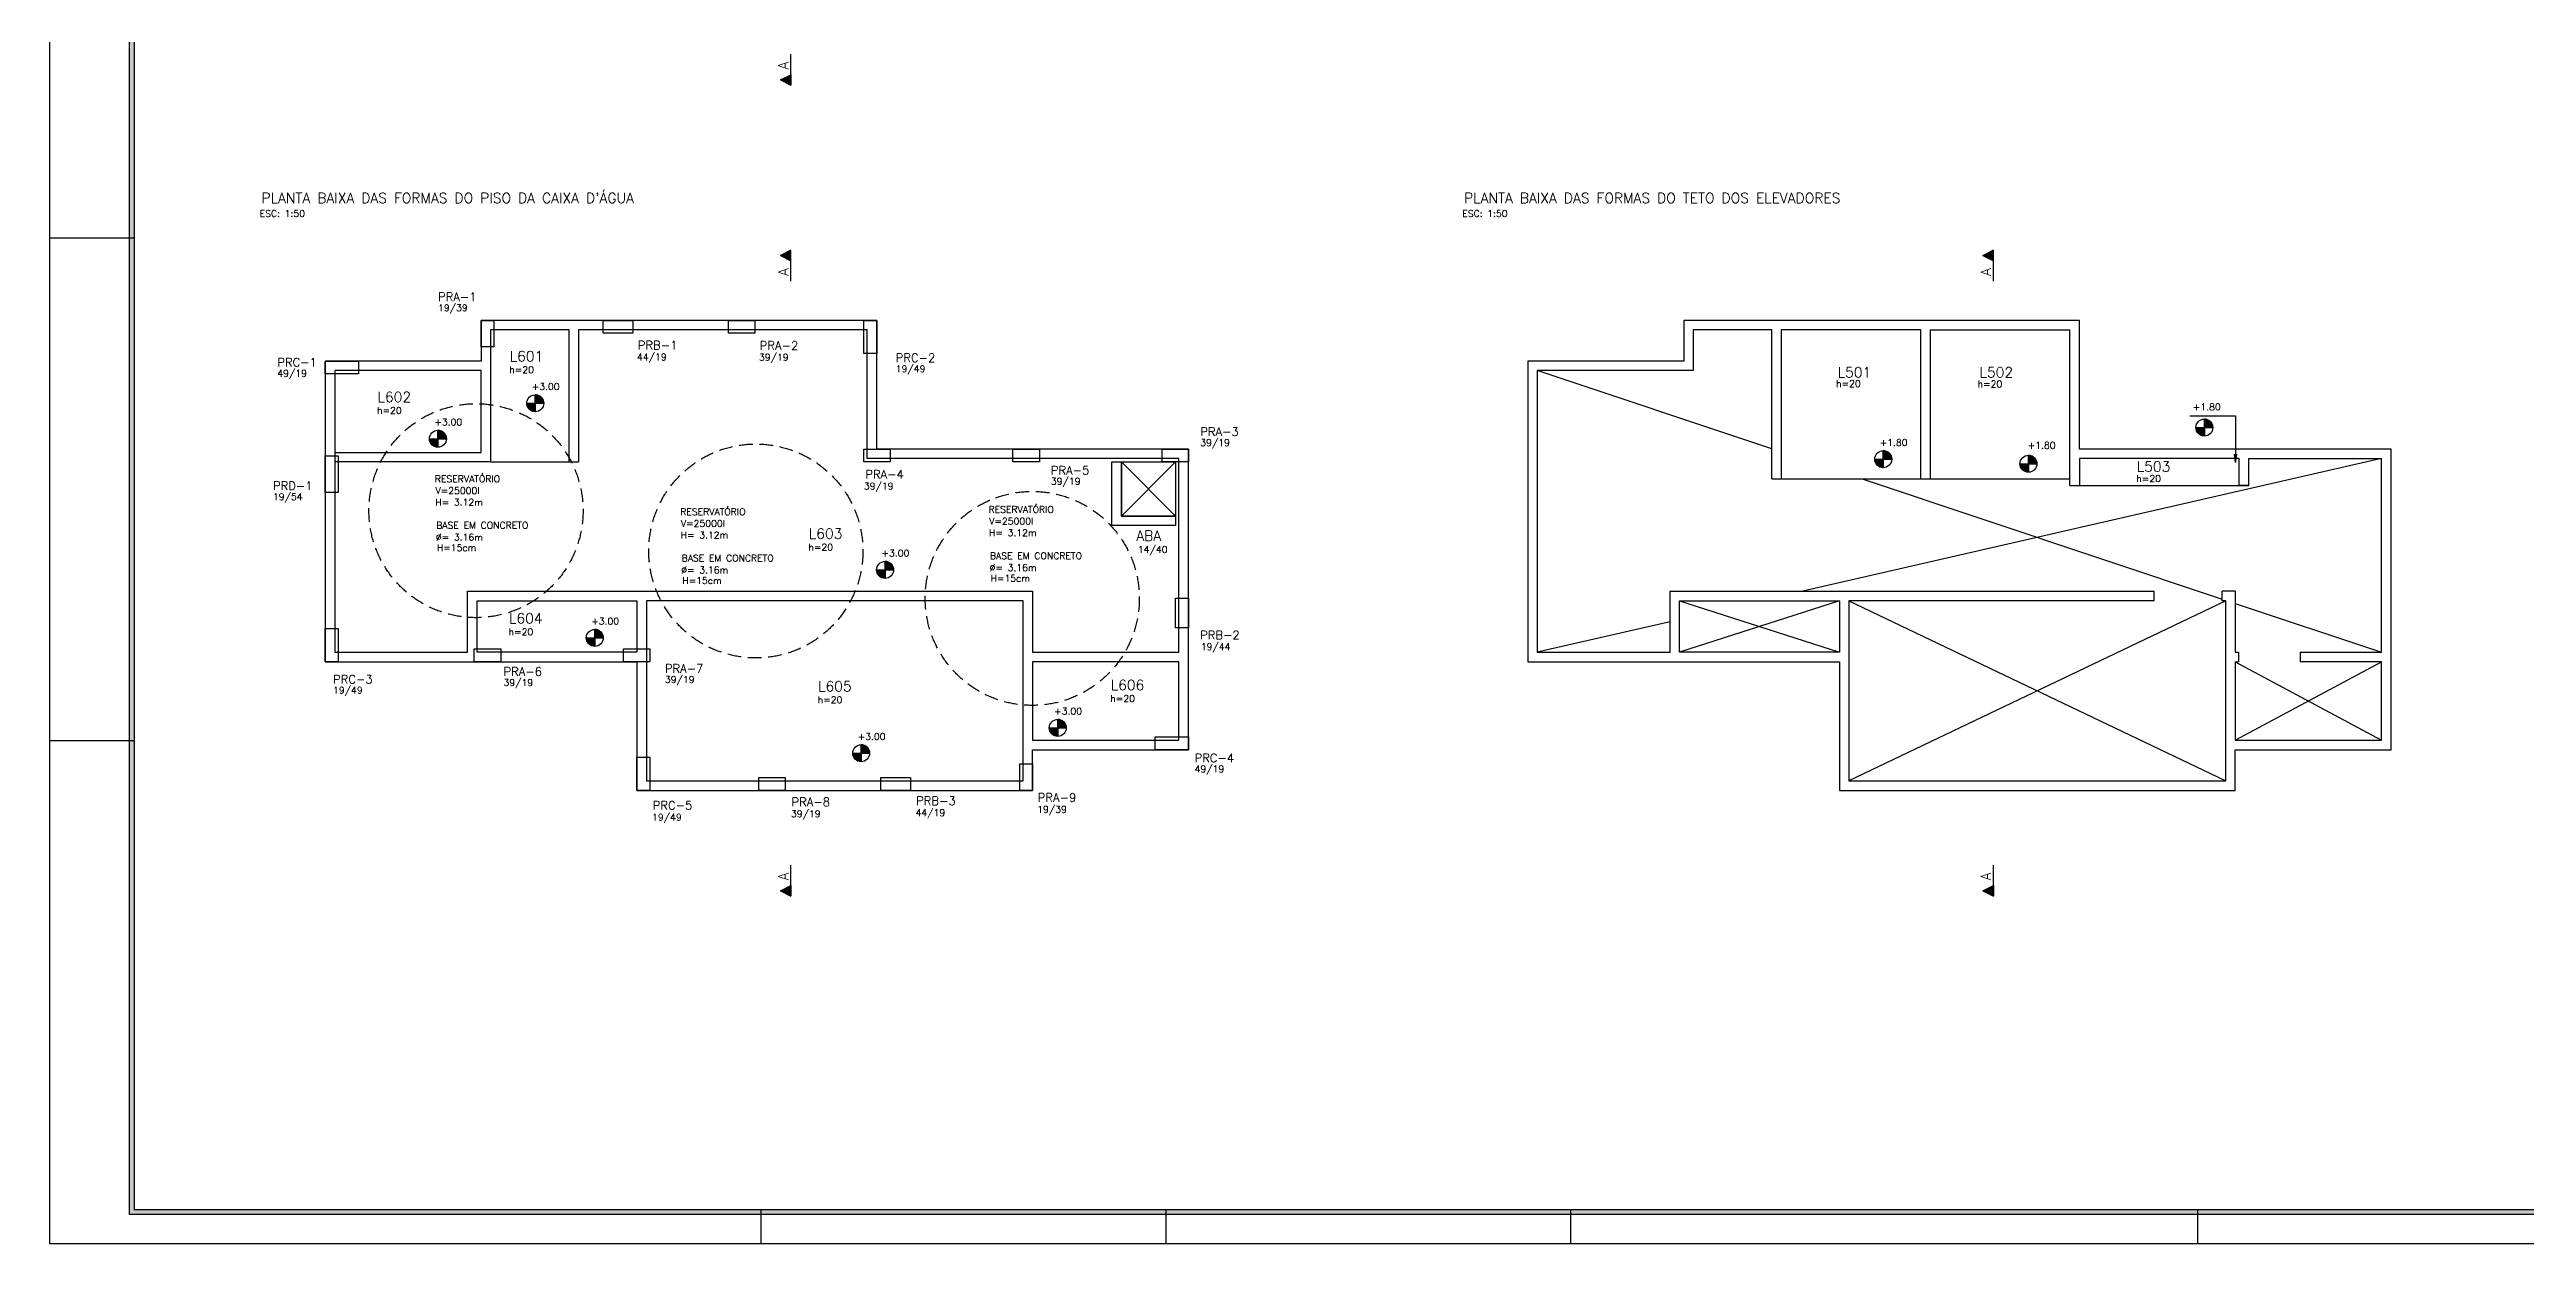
# Model space of a CAD drawing. Extents: x -334 to 5611, y 589 to 4794.
# Drawn here: x -334 to 3321, y 589 to 2352 of the extents above; entities that cross this region are included whole.
import ezdxf

# ---------------------------------------------------------------- set-up
doc = ezdxf.new("R2010")
doc.units = 0
doc.header["$LTSCALE"] = 100
doc.header["$MEASUREMENT"] = 0
doc.linetypes.add('ESTILO_TQS_0002', pattern=[0.3, 0.2, -0.1])
doc.layers.get('0').update_dxf_attribs({"color": 245, "linetype": 'CONTINUOUS'})
for name, color, linetype in [('01', 7, 'CONTINUOUS'), ('10', 7, 'CONTINUOUS'), ('100', 7, 'CONTINUOUS'), ('11', 7, 'CONTINUOUS'), ('12', 7, 'CONTINUOUS'), ('13', 7, 'CONTINUOUS'), ('16', 5, 'CONTINUOUS'), ('19', 5, 'CONTINUOUS'), ('2', 7, 'CONTINUOUS'), ('210', 7, 'ESTILO_TQS_0002'), ('221', 102, 'CONTINUOUS'), ('223', 7, 'CONTINUOUS'), ('8', 7, 'CONTINUOUS'), ('9', 3, 'CONTINUOUS')]:
    doc.layers.add(name, color=color, linetype=linetype)
doc.styles.get("Standard").update_dxf_attribs({"font": 'ROMANS.SHX'})

msp = doc.modelspace()

# ---------------------------------------------------------------- linework, layer by layer
for p, q in [((-334.197108, 2073.673244), (-209.197108, 2073.673244)), ((370.202734, 1829.161433), (395.202734, 1829.161433)), ((382.702687, 1828.368631), (370.233311, 1828.368631)), ((382.702734, 1841.661433), (382.702734, 1816.661433)), ((382.702734, 1816.661433), (382.702734, 1841.661433)), ((382.702734, 1841.054085), (386.551859, 1841.054085)), ((382.702734, 1840.261236), (388.451197, 1840.261236)), ((382.702734, 1839.468387), (389.774992, 1839.468387)), ((382.702734, 1838.675526), (390.810253, 1838.675526)), ((382.702734, 1837.882737), (391.657593, 1837.882737)), ((382.702734, 1837.089888), (392.366602, 1837.089888)), ((382.702734, 1836.297027), (392.965939, 1836.297027)), ((382.702734, 1835.504177), (393.473961, 1835.504177)), ((382.702734, 1834.711328), (393.903115, 1834.711328)), ((382.702734, 1833.918479), (394.262173, 1833.918479)), ((382.702734, 1833.12563), (394.557478, 1833.12563)), ((382.702734, 1832.332829), (394.793751, 1832.332829)), ((382.702734, 1831.53998), (394.974329, 1831.53998)), ((382.702734, 1830.747131), (395.10174, 1830.747131)), ((382.702734, 1829.954282), (395.176052, 1829.954282)), ((382.702687, 1827.575782), (370.303681, 1827.575782)), ((382.702687, 1826.782933), (370.431044, 1826.782933)), ((382.702687, 1825.990084), (370.61167, 1825.990084)), ((382.702687, 1825.197283), (370.847943, 1825.197283)), ((382.702687, 1824.404386), (371.143248, 1824.404386)), ((382.702687, 1823.611585), (371.502306, 1823.611585)), ((382.702687, 1822.818735), (371.93146, 1822.818735)), ((382.702687, 1822.025886), (372.439482, 1822.025886)), ((382.702687, 1821.233037), (373.038866, 1821.233037)), ((382.702687, 1820.440236), (373.747828, 1820.440236)), ((382.702687, 1819.647327), (374.595167, 1819.647327)), ((382.702687, 1818.854526), (375.630429, 1818.854526)), ((382.702687, 1818.061677), (376.954224, 1818.061677)), ((382.702687, 1817.268828), (378.853609, 1817.268828)), ((2833.583747, 1793.272043), (2858.583747, 1793.272043)), ((2846.083699, 1792.479241), (2833.614324, 1792.479241)), ((2846.083699, 1791.686392), (2833.684693, 1791.686392)), ((2846.083747, 1805.772043), (2846.083747, 1780.772043)), ((2846.083747, 1780.772043), (2846.083747, 1805.772043)), ((2846.083747, 1805.164695), (2849.932872, 1805.164695)), ((2846.083747, 1804.371846), (2851.83221, 1804.371846)), ((2846.083747, 1803.578997), (2853.156005, 1803.578997)), ((2846.083747, 1802.786136), (2854.191266, 1802.786136)), ((2846.083747, 1801.993347), (2855.038606, 1801.993347)), ((2846.083747, 1801.200498), (2855.747615, 1801.200498)), ((2846.083747, 1800.407637), (2856.346952, 1800.407637)), ((2846.083747, 1799.614787), (2856.854974, 1799.614787)), ((2846.083747, 1798.821938), (2857.284127, 1798.821938)), ((2846.083747, 1798.029089), (2857.643186, 1798.029089)), ((2846.083747, 1797.23624), (2857.938491, 1797.23624)), ((2846.083747, 1796.443439), (2858.174764, 1796.443439)), ((2846.083747, 1795.65059), (2858.355342, 1795.65059)), ((2846.083747, 1794.857741), (2858.482753, 1794.857741)), ((2846.083747, 1794.064892), (2858.557064, 1794.064892)), ((226.427221, 1776.788855), (251.427221, 1776.788855)), ((238.927174, 1775.996053), (226.457798, 1775.996053)), ((238.927174, 1775.203204), (226.528168, 1775.203204)), ((238.927174, 1774.410355), (226.655531, 1774.410355)), ((238.927174, 1773.617506), (226.836157, 1773.617506)), ((238.927174, 1772.824705), (227.07243, 1772.824705)), ((238.927174, 1772.031808), (227.367735, 1772.031808)), ((238.927174, 1771.239007), (227.726793, 1771.239007)), ((238.927174, 1770.446158), (228.155947, 1770.446158)), ((238.927174, 1769.653308), (228.663969, 1769.653308)), ((238.927174, 1768.860459), (229.263353, 1768.860459)), ((238.927174, 1768.067658), (229.972315, 1768.067658)), ((238.927174, 1767.274749), (230.819655, 1767.274749)), ((238.927174, 1766.481948), (231.854916, 1766.481948)), ((238.927174, 1765.689099), (233.178711, 1765.689099)), ((238.927174, 1764.89625), (235.078096, 1764.89625)), ((238.927221, 1789.288855), (238.927221, 1764.288855)), ((238.927221, 1764.288855), (238.927221, 1789.288855)), ((238.927221, 1788.681507), (242.776346, 1788.681507)), ((238.927221, 1787.888658), (244.675684, 1787.888658)), ((238.927221, 1787.095809), (245.999479, 1787.095809)), ((238.927221, 1786.302948), (247.03474, 1786.302948)), ((238.927221, 1785.510159), (247.88208, 1785.510159)), ((238.927221, 1784.71731), (248.591089, 1784.71731)), ((238.927221, 1783.924449), (249.190426, 1783.924449)), ((238.927221, 1783.131599), (249.698448, 1783.131599)), ((238.927221, 1782.33875), (250.127602, 1782.33875)), ((238.927221, 1781.545901), (250.48666, 1781.545901)), ((238.927221, 1780.753052), (250.781965, 1780.753052)), ((238.927221, 1779.960251), (251.018238, 1779.960251)), ((238.927221, 1779.167402), (251.198816, 1779.167402)), ((238.927221, 1778.374553), (251.326227, 1778.374553)), ((238.927221, 1777.581704), (251.400539, 1777.581704)), ((2372.071634, 1759.066913), (2372.071634, 1734.066913)), ((2372.071634, 1734.066913), (2372.071634, 1759.066913)), ((2372.071634, 1758.459565), (2375.920759, 1758.459565)), ((2372.071634, 1757.666716), (2377.820097, 1757.666716)), ((2372.071634, 1756.873867), (2379.143892, 1756.873867)), ((2372.071634, 1756.081006), (2380.179153, 1756.081006)), ((2372.071634, 1755.288217), (2381.026493, 1755.288217)), ((2846.083699, 1790.893543), (2833.812057, 1790.893543)), ((2846.083699, 1790.100694), (2833.992683, 1790.100694)), ((2846.083699, 1789.307893), (2834.228955, 1789.307893)), ((2846.083699, 1788.514996), (2834.524261, 1788.514996)), ((2846.083699, 1787.722195), (2834.883319, 1787.722195)), ((2846.083699, 1786.929345), (2835.312472, 1786.929345)), ((2846.083699, 1786.136496), (2835.820495, 1786.136496)), ((2846.083699, 1785.343647), (2836.419879, 1785.343647)), ((2846.083699, 1784.550846), (2837.128841, 1784.550846)), ((2846.083699, 1783.757937), (2837.97618, 1783.757937)), ((2846.083699, 1782.965136), (2839.011441, 1782.965136)), ((2846.083699, 1782.172287), (2840.335237, 1782.172287)), ((2846.083699, 1781.379438), (2842.234622, 1781.379438)), ((2359.571634, 1746.566913), (2384.571634, 1746.566913)), ((2372.071586, 1745.774111), (2359.602211, 1745.774111)), ((2372.071586, 1744.981262), (2359.67258, 1744.981262)), ((2372.071586, 1744.188413), (2359.799944, 1744.188413)), ((2372.071586, 1743.395564), (2359.98057, 1743.395564)), ((2372.071586, 1742.602763), (2360.216842, 1742.602763)), ((2372.071586, 1741.809866), (2360.512148, 1741.809866)), ((2372.071586, 1741.017065), (2360.871206, 1741.017065)), ((2372.071586, 1740.224216), (2361.300359, 1740.224216)), ((2372.071586, 1739.431366), (2361.808382, 1739.431366)), ((2372.071586, 1738.638517), (2362.407766, 1738.638517)), ((2372.071586, 1737.845716), (2363.116728, 1737.845716)), ((2372.071586, 1737.052807), (2363.964067, 1737.052807)), ((2372.071586, 1736.260006), (2364.999328, 1736.260006)), ((2372.071586, 1735.467157), (2366.323124, 1735.467157)), ((2372.071586, 1734.674308), (2368.222509, 1734.674308)), ((2372.071634, 1754.495368), (2381.735502, 1754.495368)), ((2372.071634, 1753.702507), (2382.334839, 1753.702507)), ((2372.071634, 1752.909658), (2382.842861, 1752.909658)), ((2372.071634, 1752.116808), (2383.272014, 1752.116808)), ((2372.071634, 1751.323959), (2383.631073, 1751.323959)), ((2372.071634, 1750.53111), (2383.926378, 1750.53111)), ((2372.071634, 1749.738309), (2384.162651, 1749.738309)), ((2372.071634, 1748.94546), (2384.343229, 1748.94546)), ((2372.071634, 1748.152611), (2384.47064, 1748.152611)), ((2372.071634, 1747.359762), (2384.544951, 1747.359762)), ((2573.933308, 1739.860454), (2598.933308, 1739.860454)), ((2586.43326, 1739.067653), (2573.963885, 1739.067653)), ((2586.43326, 1738.274804), (2574.034255, 1738.274804)), ((2586.43326, 1737.481955), (2574.161618, 1737.481955)), ((2586.43326, 1736.689106), (2574.342244, 1736.689106)), ((2586.43326, 1735.896304), (2574.578516, 1735.896304)), ((2586.43326, 1735.103408), (2574.873822, 1735.103408)), ((2586.43326, 1734.310606), (2575.23288, 1734.310606)), ((2586.43326, 1733.517757), (2575.662034, 1733.517757)), ((2586.43326, 1732.724908), (2576.170056, 1732.724908)), ((2586.43326, 1731.932059), (2576.76944, 1731.932059)), ((2586.43326, 1731.139258), (2577.478402, 1731.139258)), ((2586.43326, 1730.346349), (2578.325741, 1730.346349)), ((2586.43326, 1729.553548), (2579.361002, 1729.553548)), ((2586.43326, 1728.760699), (2580.684798, 1728.760699)), ((2586.43326, 1727.967849), (2582.584183, 1727.967849)), ((2586.433308, 1752.360454), (2586.433308, 1727.360454)), ((2586.433308, 1727.360454), (2586.433308, 1752.360454)), ((2586.433308, 1751.753107), (2590.282433, 1751.753107)), ((2586.433308, 1750.960258), (2592.181771, 1750.960258)), ((2586.433308, 1750.167409), (2593.505566, 1750.167409)), ((2586.433308, 1749.374548), (2594.540827, 1749.374548)), ((2586.433308, 1748.581758), (2595.388167, 1748.581758)), ((2586.433308, 1747.788909), (2596.097176, 1747.788909)), ((2586.433308, 1746.996048), (2596.696513, 1746.996048)), ((2586.433308, 1746.203199), (2597.204535, 1746.203199)), ((2586.433308, 1745.41035), (2597.633688, 1745.41035)), ((2586.433308, 1744.617501), (2597.992747, 1744.617501)), ((2586.433308, 1743.824652), (2598.288052, 1743.824652)), ((2586.433308, 1743.031851), (2598.524325, 1743.031851)), ((2586.433308, 1742.239001), (2598.704903, 1742.239001)), ((2586.433308, 1741.446152), (2598.832314, 1741.446152)), ((2586.433308, 1740.653303), (2598.906626, 1740.653303)), ((886.433521, 1583.22426), (911.433521, 1583.22426)), ((898.933473, 1582.431459), (886.464098, 1582.431459)), ((898.933473, 1581.63861), (886.534467, 1581.63861)), ((898.933473, 1580.845761), (886.661831, 1580.845761)), ((898.933473, 1580.052912), (886.842457, 1580.052912)), ((898.933473, 1579.26011), (887.078729, 1579.26011)), ((898.933473, 1578.467214), (887.374035, 1578.467214)), ((898.933473, 1577.674412), (887.733093, 1577.674412)), ((898.933473, 1576.881563), (888.162246, 1576.881563)), ((898.933473, 1576.088714), (888.670269, 1576.088714)), ((898.933473, 1575.295865), (889.269653, 1575.295865)), ((898.933473, 1574.503064), (889.978615, 1574.503064)), ((898.933473, 1573.710155), (890.825954, 1573.710155)), ((898.933473, 1572.917354), (891.861215, 1572.917354)), ((898.933473, 1572.124505), (893.185011, 1572.124505)), ((898.933521, 1595.72426), (898.933521, 1570.72426)), ((898.933521, 1570.72426), (898.933521, 1595.72426)), ((898.933521, 1595.116913), (902.782646, 1595.116913)), ((898.933521, 1594.324064), (904.681984, 1594.324064)), ((898.933521, 1593.531215), (906.005779, 1593.531215)), ((898.933521, 1592.738354), (907.04104, 1592.738354)), ((898.933521, 1591.945564), (907.88838, 1591.945564)), ((898.933521, 1591.152715), (908.597389, 1591.152715)), ((898.933521, 1590.359854), (909.196726, 1590.359854)), ((898.933521, 1589.567005), (909.704748, 1589.567005)), ((898.933521, 1588.774156), (910.133901, 1588.774156)), ((898.933521, 1587.981307), (910.49296, 1587.981307)), ((898.933521, 1587.188458), (910.788265, 1587.188458)), ((898.933521, 1586.395657), (911.024538, 1586.395657)), ((898.933521, 1585.602808), (911.205116, 1585.602808)), ((898.933521, 1584.809959), (911.332527, 1584.809959)), ((898.933521, 1584.017109), (911.406838, 1584.017109)), ((898.933473, 1571.331656), (895.084396, 1571.331656)), ((458.020552, 1482.774442), (483.020552, 1482.774442)), ((470.520505, 1481.981641), (458.051129, 1481.981641)), ((470.520505, 1481.188792), (458.121499, 1481.188792)), ((470.520505, 1480.395943), (458.248862, 1480.395943)), ((470.520505, 1479.603094), (458.429488, 1479.603094)), ((470.520505, 1478.810293), (458.665761, 1478.810293)), ((470.520505, 1478.017396), (458.961066, 1478.017396)), ((470.520505, 1477.224594), (459.320124, 1477.224594)), ((470.520505, 1476.431745), (459.749278, 1476.431745)), ((470.520505, 1475.638896), (460.2573, 1475.638896)), ((470.520505, 1474.846047), (460.856684, 1474.846047)), ((470.520505, 1474.053246), (461.565646, 1474.053246)), ((470.520505, 1473.260337), (462.412985, 1473.260337)), ((470.520505, 1472.467536), (463.448247, 1472.467536)), ((470.520505, 1471.674687), (464.772042, 1471.674687)), ((470.520505, 1470.881838), (466.671427, 1470.881838)), ((470.520552, 1495.274442), (470.520552, 1470.274442)), ((470.520552, 1470.274442), (470.520552, 1495.274442)), ((470.520552, 1494.667095), (474.369677, 1494.667095)), ((470.520552, 1493.874246), (476.269015, 1493.874246)), ((470.520552, 1493.081397), (477.59281, 1493.081397)), ((470.520552, 1492.288536), (478.628071, 1492.288536)), ((470.520552, 1491.495746), (479.475411, 1491.495746)), ((470.520552, 1490.702897), (480.18442, 1490.702897)), ((470.520552, 1489.910036), (480.783757, 1489.910036)), ((470.520552, 1489.117187), (481.291779, 1489.117187)), ((470.520552, 1488.324338), (481.720933, 1488.324338)), ((470.520552, 1487.531489), (482.079991, 1487.531489)), ((470.520552, 1486.73864), (482.375296, 1486.73864)), ((470.520552, 1485.945839), (482.611569, 1485.945839)), ((470.520552, 1485.15299), (482.792147, 1485.15299)), ((470.520552, 1484.360141), (482.919558, 1484.360141)), ((470.520552, 1483.567292), (482.99387, 1483.567292)), ((1153.753376, 1362.383596), (1153.753376, 1337.383596)), ((1153.753376, 1337.383596), (1153.753376, 1362.383596)), ((1153.753376, 1361.776248), (1157.602501, 1361.776248)), ((1153.753376, 1360.983399), (1159.501839, 1360.983399)), ((1153.753376, 1360.19055), (1160.825634, 1360.19055)), ((1153.753376, 1359.397689), (1161.860895, 1359.397689)), ((1153.753376, 1358.6049), (1162.708235, 1358.6049)), ((1153.753376, 1357.812051), (1163.417244, 1357.812051)), ((1153.753376, 1357.01919), (1164.016581, 1357.01919)), ((1153.753376, 1356.226341), (1164.524603, 1356.226341)), ((1153.753376, 1355.433492), (1164.953756, 1355.433492)), ((1153.753376, 1354.640643), (1165.312815, 1354.640643)), ((1153.753376, 1353.847794), (1165.60812, 1353.847794)), ((1153.753376, 1353.054992), (1165.844393, 1353.054992)), ((-334.197108, 1331.173244), (-209.197108, 1331.173244)), ((863.701756, 1325.011725), (863.701756, 1300.011725)), ((863.701756, 1300.011725), (863.701756, 1325.011725)), ((863.701756, 1324.404378), (867.550881, 1324.404378)), ((863.701756, 1323.611529), (869.450218, 1323.611529)), ((863.701756, 1322.81868), (870.774014, 1322.81868)), ((863.701756, 1322.025819), (871.809275, 1322.025819)), ((863.701756, 1321.233029), (872.656615, 1321.233029)), ((863.701756, 1320.44018), (873.365624, 1320.44018)), ((863.701756, 1319.647319), (873.96496, 1319.647319)), ((863.701756, 1318.85447), (874.472983, 1318.85447)), ((863.701756, 1318.061621), (874.902136, 1318.061621)), ((863.701756, 1317.268772), (875.261194, 1317.268772)), ((863.701756, 1316.475923), (875.5565, 1316.475923)), ((1141.253376, 1349.883596), (1166.253376, 1349.883596)), ((1153.753328, 1349.090795), (1141.283953, 1349.090795)), ((1153.753328, 1348.297946), (1141.354322, 1348.297946)), ((1153.753328, 1347.505096), (1141.481686, 1347.505096)), ((1153.753328, 1346.712247), (1141.662312, 1346.712247)), ((1153.753328, 1345.919446), (1141.898584, 1345.919446)), ((1153.753328, 1345.126549), (1142.19389, 1345.126549)), ((1153.753328, 1344.333748), (1142.552948, 1344.333748)), ((1153.753328, 1343.540899), (1142.982101, 1343.540899)), ((1153.753328, 1342.74805), (1143.490124, 1342.74805)), ((1153.753328, 1341.955201), (1144.089508, 1341.955201)), ((1153.753328, 1341.162399), (1144.79847, 1341.162399)), ((1153.753328, 1340.369491), (1145.645809, 1340.369491)), ((1153.753328, 1339.576689), (1146.68107, 1339.576689)), ((1153.753328, 1338.78384), (1148.004866, 1338.78384)), ((1153.753328, 1337.990991), (1149.904251, 1337.990991)), ((1153.753376, 1352.262143), (1166.024971, 1352.262143)), ((1153.753376, 1351.469294), (1166.152382, 1351.469294)), ((1153.753376, 1350.676445), (1166.226693, 1350.676445)), ((851.201756, 1312.511725), (876.201756, 1312.511725)), ((863.701708, 1311.718924), (851.232333, 1311.718924)), ((863.701708, 1310.926075), (851.302702, 1310.926075)), ((863.701708, 1310.133226), (851.430065, 1310.133226)), ((863.701708, 1309.340377), (851.610691, 1309.340377)), ((863.701708, 1308.547575), (851.846964, 1308.547575)), ((863.701708, 1307.754679), (852.142269, 1307.754679)), ((863.701708, 1306.961877), (852.501328, 1306.961877)), ((863.701708, 1306.169028), (852.930481, 1306.169028)), ((863.701708, 1305.376179), (853.438504, 1305.376179)), ((863.701708, 1304.58333), (854.037888, 1304.58333)), ((863.701708, 1303.790529), (854.746849, 1303.790529)), ((863.701708, 1302.99762), (855.594189, 1302.99762)), ((863.701708, 1302.204819), (856.62945, 1302.204819)), ((863.701708, 1301.41197), (857.953245, 1301.41197)), ((863.701708, 1300.619121), (859.852631, 1300.619121)), ((863.701756, 1315.683122), (875.792773, 1315.683122)), ((863.701756, 1314.890273), (875.973351, 1314.890273)), ((863.701756, 1314.097423), (876.100762, 1314.097423)), ((863.701756, 1313.304574), (876.175073, 1313.304574)), ((715.802892, 638.673244), (715.802892, 588.673244)), ((1313.302892, 638.673244), (1313.302892, 588.673244)), ((1910.802892, 638.673244), (1910.802892, 588.673244)), ((2835.802892, 638.673244), (2835.802892, 588.673244))]:
    msp.add_line(p, q)
for points in [[(-334.197108, 588.673244), (5610.802892, 588.673244), (5610.802892, 4793.673244), (-334.197108, 4793.673244), (-334.197108, 588.673244)], [(5560.802892, 638.673244), (5560.802892, 631.673244), (-216.197108, 631.673244), (-216.197108, 4750.673244), (5560.802892, 4750.673244), (5560.802892, 4743.673244), (-209.197108, 4743.673244), (-209.197108, 638.673244), (5560.802892, 638.673244)], [(-209.197108, 638.673244), (5560.802892, 638.673244), (5560.802892, 4743.673244), (-209.197108, 4743.673244), (-209.197108, 638.673244)], [(382.702734, 1841.661433), (382.702734, 1829.161433), (395.202734, 1829.161433), (395.176052, 1829.954282), (395.10174, 1830.747131), (394.974329, 1831.53998), (394.793751, 1832.332829), (394.557478, 1833.12563), (394.262173, 1833.918479), (393.903115, 1834.711328), (393.473961, 1835.504177), (392.959216, 1836.297027), (392.357675, 1837.089888), (391.650788, 1837.882737), (390.802222, 1838.675526), (389.766564, 1839.468387), (388.43819, 1840.261236), (386.534517, 1841.054085), (385.115996, 1841.426267), (384.215785, 1841.569522), (383.309507, 1841.646697), (382.702734, 1841.661433)], [(2846.083747, 1805.772043), (2846.083747, 1793.272043), (2858.583747, 1793.272043), (2858.557064, 1794.064892), (2858.482753, 1794.857741), (2858.355342, 1795.65059), (2858.174764, 1796.443439), (2857.938491, 1797.23624), (2857.643186, 1798.029089), (2857.284127, 1798.821938), (2856.854974, 1799.614787), (2856.340229, 1800.407637), (2855.738688, 1801.200498), (2855.031801, 1801.993347), (2854.183235, 1802.786136), (2853.147577, 1803.578997), (2851.819203, 1804.371846), (2849.915529, 1805.164695), (2848.497009, 1805.536877), (2847.596798, 1805.680132), (2846.690519, 1805.757307), (2846.083747, 1805.772043)], [(238.927221, 1789.288855), (238.927221, 1776.788855), (251.427221, 1776.788855), (251.400539, 1777.581704), (251.326227, 1778.374553), (251.198816, 1779.167402), (251.018238, 1779.960251), (250.781965, 1780.753052), (250.48666, 1781.545901), (250.127602, 1782.33875), (249.698448, 1783.131599), (249.183703, 1783.924449), (248.582162, 1784.71731), (247.875275, 1785.510159), (247.026709, 1786.302948), (245.991051, 1787.095809), (244.662677, 1787.888658), (242.759004, 1788.681507), (241.340483, 1789.053689), (240.440272, 1789.196944), (239.533994, 1789.274119), (238.927221, 1789.288855)], [(2372.071634, 1759.066913), (2372.071634, 1746.566913), (2384.571634, 1746.566913), (2384.544951, 1747.359762), (2384.47064, 1748.152611), (2384.343229, 1748.94546), (2384.162651, 1749.738309), (2383.926378, 1750.53111), (2383.631073, 1751.323959), (2383.272014, 1752.116808), (2382.842861, 1752.909658), (2382.328116, 1753.702507), (2381.726575, 1754.495368), (2381.019688, 1755.288217), (2380.171122, 1756.081006), (2379.135463, 1756.873867), (2377.807089, 1757.666716), (2375.903416, 1758.459565), (2374.484896, 1758.831747), (2373.584685, 1758.975002), (2372.678406, 1759.052177), (2372.071634, 1759.066913)], [(2586.433308, 1752.360454), (2586.433308, 1739.860454), (2598.933308, 1739.860454), (2598.906626, 1740.653303), (2598.832314, 1741.446152), (2598.704903, 1742.239001), (2598.524325, 1743.031851), (2598.288052, 1743.824652), (2597.992747, 1744.617501), (2597.633688, 1745.41035), (2597.204535, 1746.203199), (2596.68979, 1746.996048), (2596.088249, 1747.788909), (2595.381362, 1748.581758), (2594.532796, 1749.374548), (2593.497138, 1750.167409), (2592.168764, 1750.960258), (2590.26509, 1751.753107), (2588.84657, 1752.125289), (2587.946359, 1752.268543), (2587.04008, 1752.345719), (2586.433308, 1752.360454)], [(898.933521, 1595.72426), (898.933521, 1583.22426), (911.433521, 1583.22426), (911.406838, 1584.017109), (911.332527, 1584.809959), (911.205116, 1585.602808), (911.024538, 1586.395657), (910.788265, 1587.188458), (910.49296, 1587.981307), (910.133901, 1588.774156), (909.704748, 1589.567005), (909.190003, 1590.359854), (908.588462, 1591.152715), (907.881575, 1591.945564), (907.033009, 1592.738354), (905.997351, 1593.531215), (904.668977, 1594.324064), (902.765303, 1595.116913), (901.346783, 1595.489095), (900.446572, 1595.63235), (899.540293, 1595.709525), (898.933521, 1595.72426)], [(470.520552, 1495.274442), (470.520552, 1482.774442), (483.020552, 1482.774442), (482.99387, 1483.567292), (482.919558, 1484.360141), (482.792147, 1485.15299), (482.611569, 1485.945839), (482.375296, 1486.73864), (482.079991, 1487.531489), (481.720933, 1488.324338), (481.291779, 1489.117187), (480.777034, 1489.910036), (480.175493, 1490.702897), (479.468606, 1491.495746), (478.62004, 1492.288536), (477.584382, 1493.081397), (476.256008, 1493.874246), (474.352335, 1494.667095), (472.933814, 1495.039277), (472.033603, 1495.182532), (471.127325, 1495.259707), (470.520552, 1495.274442)], [(1153.753376, 1362.383596), (1153.753376, 1349.883596), (1166.253376, 1349.883596), (1166.226693, 1350.676445), (1166.152382, 1351.469294), (1166.024971, 1352.262143), (1165.844393, 1353.054992), (1165.60812, 1353.847794), (1165.312815, 1354.640643), (1164.953756, 1355.433492), (1164.524603, 1356.226341), (1164.009858, 1357.01919), (1163.408317, 1357.812051), (1162.70143, 1358.6049), (1161.852864, 1359.397689), (1160.817206, 1360.19055), (1159.488832, 1360.983399), (1157.585158, 1361.776248), (1156.166638, 1362.148431), (1155.266427, 1362.291685), (1154.360148, 1362.36886), (1153.753376, 1362.383596)], [(863.701756, 1325.011725), (863.701756, 1312.511725), (876.201756, 1312.511725), (876.175073, 1313.304574), (876.100762, 1314.097423), (875.973351, 1314.890273), (875.792773, 1315.683122), (875.5565, 1316.475923), (875.261194, 1317.268772), (874.902136, 1318.061621), (874.472983, 1318.85447), (873.958238, 1319.647319), (873.356696, 1320.44018), (872.649809, 1321.233029), (871.801244, 1322.025819), (870.765585, 1322.81868), (869.437211, 1323.611529), (867.533538, 1324.404378), (866.115018, 1324.77656), (865.214807, 1324.919815), (864.308528, 1324.99699), (863.701756, 1325.011725)]]:
    msp.add_lwpolyline(points)
for centre in [(382.702734, 1829.161433), (2846.083747, 1793.272043), (238.927221, 1776.788855), (2372.071634, 1746.566913), (2586.433308, 1739.860454), (898.933521, 1583.22426), (470.520552, 1482.774442), (1153.753376, 1349.883596), (863.701756, 1312.511725)]:
    msp.add_circle(centre, 12.5)
for points in [[(-209.197108, 4743.673244), (-216.197108, 631.673244), (-216.197108, 4750.673244)], [(-209.197108, 4743.673244), (-209.197108, 638.673244), (-216.197108, 631.673244)], [(5560.802892, 631.673244), (-216.197108, 631.673244), (-209.197108, 638.673244)], [(5560.802892, 631.673244), (-209.197108, 638.673244), (5560.802892, 638.673244)]]:
    msp.add_solid(points)
at = {"layer": '01'}
for p, q in [((432.710453, 1937.626467), (316.710453, 1937.626467)), ((316.710453, 1937.626467), (316.710453, 1742.626464)), ((432.710453, 1742.626464), (432.710453, 1937.626467)), ((872.710453, 1937.626467), (446.710453, 1937.626467)), ((446.710453, 1937.626467), (446.710453, 1742.626467)), ((872.710453, 1747.626467), (872.710453, 1937.626467)), ((2207.595874, 1937.626467), (2091.595874, 1937.626467)), ((2091.595874, 1937.626467), (2091.595874, 1877.626467)), ((2207.595874, 1717.626467), (2207.595874, 1937.626467)), ((2427.595874, 1937.626467), (2221.595874, 1937.626467)), ((2221.595874, 1937.626467), (2221.595874, 1717.626467)), ((2427.595874, 1717.626467), (2427.595874, 1937.626467)), ((2441.595874, 1937.626467), (2441.595874, 1717.626467)), ((2441.595874, 1937.626467), (2647.595874, 1937.626467)), ((2647.595874, 1707.626467), (2647.595874, 1937.626467)), ((302.710453, 1877.626467), (86.710453, 1877.626467)), ((86.710453, 1877.626467), (86.710453, 1461.626467)), ((302.710453, 1756.626467), (302.710453, 1877.626467)), ((2091.595874, 1877.626467), (1861.595874, 1877.626467)), ((1861.595874, 1877.626467), (1861.595874, 1461.626467)), ((86.710453, 1756.626467), (302.710453, 1756.626467)), ((316.710453, 1742.626467), (86.710453, 1742.626467)), ((316.710453, 1742.626464), (446.710453, 1742.626464)), ((1332.710453, 1747.626467), (872.710453, 1747.626467)), ((1332.710453, 1461.626467), (1332.710453, 1747.626467)), ((2897.595874, 1747.626467), (2661.595874, 1747.626467)), ((2661.595874, 1747.626467), (2661.595874, 1707.626467)), ((2897.595874, 1707.626467), (2897.595874, 1747.626467)), ((2911.595874, 1707.626467), (2911.595874, 1747.626467)), ((2911.595874, 1747.626467), (3107.595874, 1747.626467)), ((3107.595874, 1461.626467), (3107.595874, 1747.626467)), ((2207.595874, 1717.626467), (2647.595874, 1717.626467)), ((2647.595874, 1707.626467), (2661.595874, 1707.626467)), ((2661.595874, 1707.626467), (2911.595874, 1707.626467)), ((2911.595874, 1707.626467), (2897.595874, 1707.626467)), ((282.710453, 1461.626467), (282.710453, 1551.626467)), ((282.710453, 1551.626467), (1116.710453, 1551.626467)), ((1116.710453, 1551.626467), (1116.710453, 1461.626467)), ((2057.595874, 1461.626467), (2057.595874, 1551.626467)), ((2057.595874, 1551.626467), (2771.595874, 1551.626467)), ((2321.595874, 1537.626467), (2321.595874, 1271.626467)), ((2771.595874, 1537.626467), (2321.595874, 1537.626467)), ((2771.595874, 1551.626467), (2771.595874, 1537.626467)), ((2891.595874, 1551.626467), (2872.595874, 1551.626467)), ((2872.595874, 1537.626467), (2872.595874, 1551.626467)), ((2877.595874, 1537.626467), (2872.595874, 1537.626467)), ((2877.595874, 1271.626467), (2877.595874, 1537.626467)), ((2891.595874, 1551.626467), (2891.595874, 1461.626467)), ((86.710453, 1461.626467), (282.710453, 1461.626467)), ((1116.710453, 1461.626467), (1332.710453, 1461.626467)), ((1861.595874, 1461.626467), (2057.595874, 1461.626467)), ((2891.595874, 1461.626467), (2896.595874, 1461.626467)), ((2891.595874, 1447.626467), (2896.595874, 1447.626467)), ((2891.595874, 1447.626467), (2891.595874, 1331.626467)), ((2896.595874, 1461.626467), (2896.595874, 1447.626467)), ((2987.595874, 1461.626467), (3107.595874, 1461.626467)), ((2987.595874, 1461.626467), (2987.595874, 1447.626467)), ((3107.595874, 1447.626467), (2987.595874, 1447.626467)), ((3107.595874, 1331.626467), (3107.595874, 1447.626467)), ((2891.595874, 1331.626467), (3107.595874, 1331.626467)), ((2321.595874, 1271.626467), (2877.595874, 1271.626467))]:
    msp.add_line(p, q, dxfattribs=at)
for points in [[(72.710453, 1891.626467), (72.710453, 1447.626467), (532.710453, 1447.626467), (532.710453, 1257.626467), (1116.710453, 1257.626467), (1116.710453, 1317.626467), (1346.710453, 1317.626467), (1346.710453, 1761.626467), (886.710453, 1761.626467), (886.710453, 1951.626467), (302.710453, 1951.626467), (302.710453, 1891.626467), (72.710453, 1891.626467)], [(1847.595874, 1891.626467), (1847.595874, 1447.626467), (2307.595874, 1447.626467), (2307.595874, 1257.626467), (2891.595874, 1257.626467), (2891.595874, 1317.626467), (3121.595874, 1317.626467), (3121.595874, 1761.626467), (2661.595874, 1761.626467), (2661.595874, 1951.626467), (2077.595874, 1951.626467), (2077.595874, 1891.626467), (1847.595874, 1891.626467)], [(371.710453, 1461.626467), (296.710453, 1461.626467), (296.710453, 1537.626467), (532.710453, 1537.626467), (532.710453, 1461.626467), (371.710453, 1461.626467)], [(546.710453, 1537.626467), (546.710453, 1271.626467), (1102.710453, 1271.626467), (1102.710453, 1537.626467), (546.710453, 1537.626467)], [(2146.595874, 1461.626467), (2071.595874, 1461.626467), (2071.595874, 1537.626467), (2307.595874, 1537.626467), (2307.595874, 1461.626467), (2146.595874, 1461.626467)], [(1116.710453, 1447.626467), (1116.710453, 1331.626467), (1332.710453, 1331.626467), (1332.710453, 1447.626467), (1116.710453, 1447.626467)]]:
    msp.add_lwpolyline(points, dxfattribs=at)
at = {"layer": '100'}
msp.add_lwpolyline([(1327.710453, 1662.626467), (1327.710453, 1648.626467), (1247.710453, 1648.626467), (1233.710453, 1648.626467), (1233.710453, 1742.626467), (1247.710453, 1742.626467), (1247.710453, 1662.626467), (1327.710453, 1662.626467)], dxfattribs=at)
at = {"layer": '19'}
for p, q in [((2207.595874, 1762.108421), (1861.595874, 1877.626467)), ((1247.710453, 1662.626467), (1327.710453, 1742.626467)), ((1247.710453, 1742.626467), (1327.710453, 1662.626467)), ((3107.595874, 1747.626467), (2253.693776, 1551.626467)), ((2340.832608, 1717.626467), (2872.595874, 1540.085805)), ((2071.595874, 1537.626467), (2307.595874, 1461.626467)), ((2307.595874, 1537.626467), (2071.595874, 1461.626467)), ((2321.595874, 1537.626467), (2877.595874, 1271.626467)), ((2877.595874, 1537.626467), (2321.595874, 1271.626467)), ((2057.595874, 1506.615231), (1861.595874, 1461.626467)), ((2891.595874, 1533.742957), (3107.595874, 1461.626467)), ((2891.595874, 1447.626467), (3107.595874, 1331.626467)), ((2891.595874, 1331.626467), (3107.595874, 1447.626467))]:
    msp.add_line(p, q, dxfattribs=at)
at = {"layer": '2'}
for points in [[(302.710453, 1951.626467), (321.710453, 1951.626467), (321.710453, 1912.626467), (302.710453, 1912.626467), (302.710453, 1951.626467)], [(526.710453, 1951.626467), (526.710453, 1932.626467), (482.710453, 1932.626467), (482.710453, 1951.626467), (526.710453, 1951.626467)], [(706.710453, 1951.626467), (706.710453, 1932.626467), (667.710453, 1932.626467), (667.710453, 1951.626467), (706.710453, 1951.626467)], [(867.710453, 1951.626467), (886.710453, 1951.626467), (886.710453, 1902.626467), (867.710453, 1902.626467), (867.710453, 1951.626467)], [(121.710453, 1891.626467), (121.710453, 1872.626467), (72.710453, 1872.626467), (72.710453, 1891.626467), (121.710453, 1891.626467)], [(867.710453, 1742.626467), (867.710453, 1761.626467), (906.710453, 1761.626467), (906.710453, 1742.626467), (867.710453, 1742.626467)], [(1087.710453, 1742.626467), (1087.710453, 1761.626467), (1126.710453, 1761.626467), (1126.710453, 1742.626467), (1087.710453, 1742.626467)], [(1346.710453, 1761.626467), (1346.710453, 1742.626467), (1307.710453, 1742.626467), (1307.710453, 1761.626467), (1346.710453, 1761.626467)], [(91.710453, 1697.626467), (72.710453, 1697.626467), (72.710453, 1751.626467), (91.710453, 1751.626467), (91.710453, 1697.626467)], [(1346.710453, 1497.626467), (1327.710453, 1497.626467), (1327.710453, 1541.626467), (1346.710453, 1541.626467), (1346.710453, 1497.626467)], [(72.710453, 1496.626467), (91.710453, 1496.626467), (91.710453, 1447.626467), (72.710453, 1447.626467), (72.710453, 1496.626467)], [(331.710453, 1466.626467), (331.710453, 1447.626467), (292.710453, 1447.626467), (292.710453, 1466.626467), (331.710453, 1466.626467)], [(551.710453, 1466.626467), (551.710453, 1447.626467), (512.710453, 1447.626467), (512.710453, 1466.626467), (551.710453, 1466.626467)], [(1297.710453, 1317.626467), (1297.710453, 1336.626467), (1346.710453, 1336.626467), (1346.710453, 1317.626467), (1297.710453, 1317.626467)], [(551.710453, 1257.626467), (532.710453, 1257.626467), (532.710453, 1306.626467), (551.710453, 1306.626467), (551.710453, 1257.626467)], [(1116.710453, 1257.626467), (1097.710453, 1257.626467), (1097.710453, 1296.626467), (1116.710453, 1296.626467), (1116.710453, 1257.626467)], [(712.710453, 1257.626467), (712.710453, 1276.626467), (751.710453, 1276.626467), (751.710453, 1257.626467), (712.710453, 1257.626467)], [(892.710453, 1257.626467), (892.710453, 1276.626467), (936.710453, 1276.626467), (936.710453, 1257.626467), (892.710453, 1257.626467)]]:
    msp.add_lwpolyline(points, dxfattribs=at)
at = {"layer": '210'}
for centre in [(295.210453, 1670.626467), (708.210453, 1611.126467), (1116.210453, 1541.126467)]:
    msp.add_circle(centre, 158, dxfattribs=at)
at = {"layer": '221', "color": 102}
msp.add_lwpolyline([(2824.644427, 1810.534882), (2892.16881, 1810.534882), (2892.16881, 1741.760048), (2890.537232, 1754.153108), (2892.16881, 1741.760048), (2893.800387, 1754.153108)], dxfattribs=at)
at = {"layer": '223'}
for p, q in [((759.966439, 2298.941646), (759.966439, 2344.434172)), ((760.031653, 2298.835859), (760.031653, 2344.434172)), ((744.475453, 2306.613957), (759.966475, 2314.359466)), ((744.475453, 2306.613957), (760.031653, 2298.835859)), ((744.621776, 2306.613957), (759.966475, 2298.941646)), ((744.621816, 2306.613957), (759.966439, 2314.286304)), ((745.672076, 2306.088828), (745.672076, 2307.139093)), ((746.868703, 2305.490522), (746.868703, 2307.737385)), ((748.065366, 2304.8922), (748.065366, 2308.335705)), ((749.261989, 2304.293909), (749.261989, 2308.934013)), ((750.458616, 2303.695635), (750.458616, 2309.532323)), ((751.662327, 2303.093748), (751.655312, 2310.130669)), ((752.851866, 2302.499047), (752.851866, 2310.72894)), ((754.048489, 2301.900738), (754.048489, 2311.327253)), ((755.245152, 2301.302362), (755.245152, 2311.925602)), ((756.441775, 2300.704047), (756.441775, 2312.523928)), ((757.638402, 2300.105729), (757.638402, 2313.122257)), ((758.835025, 2299.50738), (758.835025, 2313.720583)), ((744.475453, 2047.48347), (760.031653, 2055.261568)), ((744.475453, 2047.48347), (759.966475, 2039.737961)), ((744.621776, 2047.48347), (759.966475, 2055.155781)), ((744.621816, 2047.48347), (759.966439, 2039.811123)), ((745.672076, 2046.958334), (745.672076, 2048.008599)), ((746.868703, 2046.360042), (746.868703, 2048.606905)), ((748.065366, 2045.761722), (748.065366, 2049.205227)), ((749.261989, 2045.163414), (749.261989, 2049.803518)), ((750.458616, 2044.565104), (750.458616, 2050.401792)), ((751.655312, 2043.966758), (751.662327, 2051.003679)), ((752.851866, 2043.368486), (752.851866, 2051.59838)), ((754.048489, 2042.770174), (754.048489, 2052.196689)), ((755.245152, 2042.171825), (755.245152, 2052.795064)), ((756.441775, 2041.573499), (756.441775, 2053.39338)), ((757.638402, 2040.97517), (757.638402, 2053.991698)), ((758.835025, 2040.376844), (758.835025, 2054.590047)), ((759.966439, 2009.663254), (759.966439, 2055.155781)), ((760.031653, 2009.663254), (760.031653, 2055.261568)), ((2519.360873, 2047.48347), (2534.917073, 2055.261568)), ((2519.360873, 2047.48347), (2534.851895, 2039.737961)), ((2519.507196, 2047.48347), (2534.851895, 2055.155781)), ((2519.507237, 2047.48347), (2534.851859, 2039.811123)), ((2520.557496, 2046.958334), (2520.557496, 2048.008599)), ((2521.754123, 2046.360042), (2521.754123, 2048.606905)), ((2522.950786, 2045.761722), (2522.950786, 2049.205227)), ((2524.147409, 2045.163414), (2524.147409, 2049.803518)), ((2525.344036, 2044.565104), (2525.344036, 2050.401792)), ((2526.540732, 2043.966758), (2526.547748, 2051.003679)), ((2527.737287, 2043.368486), (2527.737287, 2051.59838)), ((2528.933909, 2042.770174), (2528.933909, 2052.196689)), ((2530.130572, 2042.171825), (2530.130572, 2052.795064)), ((2531.327195, 2041.573499), (2531.327195, 2053.39338)), ((2532.523823, 2040.97517), (2532.523823, 2053.991698)), ((2533.720445, 2040.376844), (2533.720445, 2054.590047)), ((2534.851859, 2009.663254), (2534.851859, 2055.155781)), ((2534.917073, 2009.663254), (2534.917073, 2055.261568)), ((759.966439, 1101.750613), (759.966439, 1147.24314)), ((760.031653, 1101.644827), (760.031653, 1147.24314)), ((2534.851859, 1101.750613), (2534.851859, 1147.24314)), ((2534.917073, 1101.644827), (2534.917073, 1147.24314)), ((744.475453, 1109.422924), (759.966475, 1117.168433)), ((744.475453, 1109.422924), (760.031653, 1101.644827)), ((744.621776, 1109.422924), (759.966475, 1101.750613)), ((744.621816, 1109.422924), (759.966439, 1117.095271)), ((745.672076, 1108.897795), (745.672076, 1109.94806)), ((746.868703, 1108.299489), (746.868703, 1110.546352)), ((748.065366, 1107.701167), (748.065366, 1111.144673)), ((749.261989, 1107.102876), (749.261989, 1111.74298)), ((750.458616, 1106.504603), (750.458616, 1112.341291)), ((751.662327, 1105.902716), (751.655312, 1112.939636)), ((752.851866, 1105.308014), (752.851866, 1113.537908)), ((754.048489, 1104.709705), (754.048489, 1114.13622)), ((755.245152, 1104.11133), (755.245152, 1114.734569)), ((756.441775, 1103.513014), (756.441775, 1115.332896)), ((757.638402, 1102.914696), (757.638402, 1115.931224)), ((758.835025, 1102.316347), (758.835025, 1116.52955)), ((2519.360873, 1109.422924), (2534.851895, 1117.168433)), ((2519.360873, 1109.422924), (2534.917073, 1101.644827)), ((2519.507196, 1109.422924), (2534.851895, 1101.750613)), ((2519.507237, 1109.422924), (2534.851859, 1117.095271)), ((2520.557496, 1108.897795), (2520.557496, 1109.94806)), ((2521.754123, 1108.299489), (2521.754123, 1110.546352)), ((2522.950786, 1107.701167), (2522.950786, 1111.144673)), ((2524.147409, 1107.102876), (2524.147409, 1111.74298)), ((2525.344036, 1106.504603), (2525.344036, 1112.341291)), ((2526.547748, 1105.902716), (2526.540732, 1112.939636)), ((2527.737287, 1105.308014), (2527.737287, 1113.537908)), ((2528.933909, 1104.709705), (2528.933909, 1114.13622)), ((2530.130572, 1104.11133), (2530.130572, 1114.734569)), ((2531.327195, 1103.513014), (2531.327195, 1115.332896)), ((2532.523823, 1102.914696), (2532.523823, 1115.931224)), ((2533.720445, 1102.316347), (2533.720445, 1116.52955))]:
    msp.add_line(p, q, dxfattribs=at)
for points in [[(759.966439, 2298.941663), (744.621816, 2306.613957), (759.966439, 2314.286304), (759.966439, 2298.941663)], [(759.966439, 2055.155763), (744.621816, 2047.48347), (759.966439, 2039.811123), (759.966439, 2055.155763)], [(2534.851859, 2055.155763), (2519.507237, 2047.48347), (2534.851859, 2039.811123), (2534.851859, 2055.155763)], [(1327.710453, 1742.626467), (1327.710453, 1662.626467), (1247.710453, 1662.626467), (1247.710453, 1742.626467), (1327.710453, 1742.626467)], [(759.966439, 1101.750631), (744.621816, 1109.422924), (759.966439, 1117.095271), (759.966439, 1101.750631)], [(2534.851859, 1101.750631), (2519.507237, 1109.422924), (2534.851859, 1117.095271), (2534.851859, 1101.750631)]]:
    msp.add_lwpolyline(points, dxfattribs=at)

# ---------------------------------------------------------------- texts
for s, p in [('ESC: 1:50', (-24.035647, 2104.379453)), ('ESC: 1:50', (1750.849774, 2104.379453)), ('+3.00', (377.454177, 1848.833381)), ('+1.80', (2829.046325, 1818.816463)), ('+3.00', (233.678664, 1796.460803)), ('+1.80', (2366.823076, 1766.238861)), ('+1.80', (2585.329765, 1762.09743)), ('+3.00', (893.684963, 1602.896209)), ('+3.00', (465.271995, 1502.446391)), ('+3.00', (1148.504818, 1369.555545)), ('+3.00', (858.453198, 1332.183674))]:
    msp.add_text(s, height=10).set_placement(p)
at = {"layer": '10'}
for s, p in [('L601', (344.999099, 1891.140947)), ('L501', (2304.861097, 1867.351663)), ('L502', (2514.303026, 1867.351663)), ('L602', (149.890283, 1831.055254)), ('L503', (2746.347337, 1728.265405)), ('L603', (786.459315, 1629.117132)), ('L604', (343.936009, 1504.133913)), ('L605', (800.170976, 1403.810204)), ('L606', (1232.037452, 1405.697647))]:
    msp.add_text(s, height=15, dxfattribs=at).set_placement(p)
at = {"layer": '11', "linetype": 'Continuous'}
msp.add_text('14/40', height=10, dxfattribs=at).set_placement((1272.122088, 1608.373586))
at = {"layer": '12', "linetype": 'Continuous'}
for s, p in [('19/39', (239.224758, 1965.20311)), ('44/19', (532.930214, 1892.570422)), ('39/19', (712.897471, 1892.144773)), ('49/19', (1.983786, 1868.483505)), ('19/49', (914.76095, 1875.126467)), ('39/19', (1364.128825, 1765.978614)), ('39/19', (1143.663133, 1709.058718)), ('19/54', (-4.425904, 1686.211834)), ('39/19', (867.658173, 1701.955649)), ('19/44', (1364.960949, 1464.856661)), ('39/19', (574.011652, 1416.29144)), ('19/49', (84.280963, 1400.48825)), ('39/19', (335.838856, 1411.846296)), ('49/19', (1355.770788, 1284.325989)), ('19/49', (555.132461, 1212.976417)), ('39/19', (760.003199, 1218.117752)), ('44/19', (943.974932, 1219.741331)), ('19/39', (1123.475437, 1224.600542))]:
    msp.add_text(s, height=10, dxfattribs=at).set_placement(p)
at = {"layer": '13'}
for p in [(344.294842, 1873.721883), (2302.454924, 1853.193565), (2511.34304, 1852.639752), (149.186027, 1813.63619), (2745.602602, 1712.999681), (785.755059, 1611.698068), (343.231753, 1486.714849), (799.466719, 1386.39114), (1231.333196, 1388.278582)]:
    msp.add_text('h=20', height=10, dxfattribs=at).set_placement(p)
at = {"layer": '16'}
for s, p in [("PLANTA BAIXA DAS FORMAS DO PISO DA CAIXA D'ÁGUA", (-21.344954, 2124.8027)), ('PLANTA BAIXA DAS FORMAS DO TETO DOS ELEVADORES', (1753.540467, 2124.8027))]:
    msp.add_text(s, height=15, dxfattribs=at).set_placement(p)
at = {"layer": '221'}
for s, height, p in [('RESERVATÓRIO', 10, (234.429472, 1712.554144)), ('V=25000l', 10, (235.406432, 1695.268065)), ('H= 3.12m', 10, (235.118323, 1678.073303)), ('BASE EM CONCRETO', 9.99975, (236.545863, 1644.093479)), ('V=25000l', 10, (597.567256, 1646.781959)), ('RESERVATÓRIO', 10, (596.590296, 1664.068039)), ('V=25000l', 10, (1052.596269, 1650.172486)), ('RESERVATÓRIO', 10, (1051.619308, 1667.458565)), ('%%c= 3.16m', 10, (236.001376, 1626.514409)), ('H=15cm', 10, (237.415163, 1610.932647)), ('H= 3.12m', 10, (597.279147, 1629.587198)), ('H= 3.12m', 10, (1052.30816, 1632.977725)), ('BASE EM CONCRETO', 9.99975, (1053.735699, 1598.9979)), ('%%c= 3.16m', 10, (598.1622, 1578.028303)), ('BASE EM CONCRETO', 9.99975, (598.706687, 1595.607373)), ('H=15cm', 10, (599.575987, 1562.446541)), ('%%c= 3.16m', 10, (1053.191212, 1581.41883)), ('H=15cm', 10, (1054.604999, 1565.837068))]:
    msp.add_text(s, height=height, dxfattribs=at).set_placement(p)
at = {"layer": '223'}
for p in [(756.281653, 2321.934172), (756.281653, 2017.163254), (2531.167073, 2017.163254), (756.281653, 1124.74314), (2531.167073, 1124.74314)]:
    msp.add_text('A', height=15, rotation=90, dxfattribs=at).set_placement(p)
at = {"layer": '8', "linetype": 'Continuous'}
msp.add_text('ABA', height=15, dxfattribs=at).set_placement((1269.706984, 1626.13912))
at = {"layer": '9', "linetype": 'Continuous'}
for s, p in [('PRA-1', (239.224758, 1980.20311)), ('PRB-1', (534.090309, 1908.730517)), ('PRA-2', (714.057567, 1908.304869)), ('PRC-2', (914.76095, 1890.126467)), ('PRC-1', (1.983786, 1883.483505)), ('PRA-3', (1364.128825, 1780.978614)), ('PRA-4', (869.727057, 1717.988027)), ('PRA-5', (1143.663133, 1724.058718)), ('PRD-1', (-4.425904, 1701.211834)), ('PRB-2', (1364.002192, 1480.815418)), ('PRC-3', (84.280963, 1415.48825)), ('PRA-6', (335.838856, 1426.846296)), ('PRA-7', (574.011652, 1431.29144)), ('PRC-4', (1355.770788, 1299.325989)), ('PRA-8', (760.874796, 1234.425147)), ('PRB-3', (944.846529, 1236.048726)), ('PRA-9', (1124.347034, 1240.907938)), ('PRC-5', (556.004058, 1229.283812))]:
    msp.add_text(s, height=12.5, dxfattribs=at).set_placement(p)

doc.saveas('drawing.dxf')
